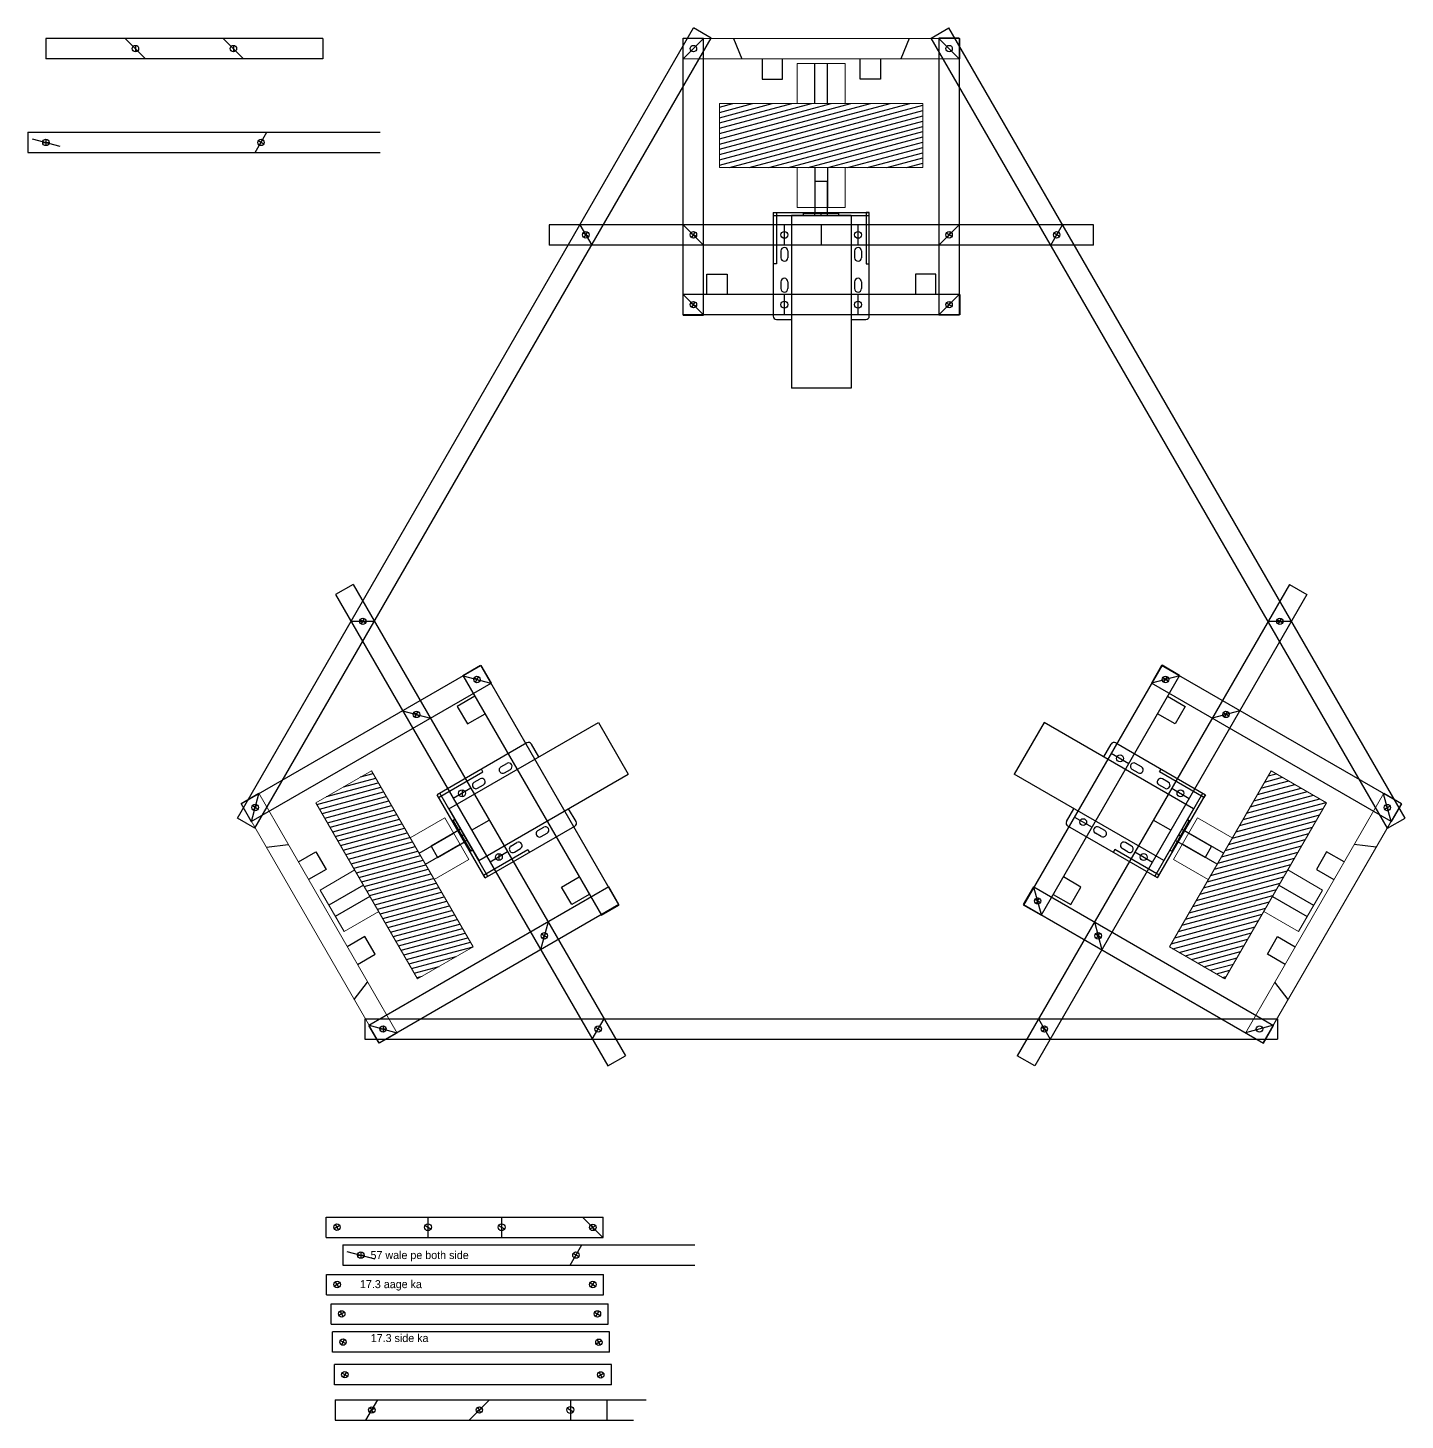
# Model space of a CAD drawing. Header units: millimetres. Extents: x -15418 to 43885, y -27590 to 23052.
# Drawn here: x 19138 to 19999, y 14408 to 15278 of the extents above; entities that cross this region are included whole.
import ezdxf

# ---------------------------------------------------------------- set-up
doc = ezdxf.new("R2010")
doc.units = ezdxf.units.MM
doc.header["$LTSCALE"] = 0.5
doc.layers.get('0').update_dxf_attribs({"lineweight": 5})
doc.layers.get('Defpoints').update_dxf_attribs({"color": 4})
for name, color, linetype in [('Layer1', 1, 'Continuous'), ('Layer2', 2, 'Continuous'), ('Layer3', 9, 'Continuous')]:
    doc.layers.add(name, color=color, linetype=linetype)
doc.layers.add('Layer5', color=51, linetype='Continuous', lineweight=5)
pattern_1 = [(195, (19262.143, 14912.3793), (0.82175, -3.066814), [])]

msp = doc.modelspace()

# ---------------------------------------------------------------- hatches: boundary and pattern name
at = {"layer": 'Defpoints'}
h = msp.add_hatch(dxfattribs=at)
h.set_pattern_fill('ANSI31', color=256, angle=510)
h.set_pattern_definition(pattern_1)
h.paths.add_polyline_path([(19697.3783, 15190.5862), (19697.3783, 15230.5862), (19570.3783, 15230.5862), (19570.3783, 15190.5862)])
h = msp.add_hatch(dxfattribs=at)
h.set_pattern_fill('ANSI31', color=256, angle=510)
h.set_pattern_definition(pattern_1)
h.paths.add_polyline_path([(19352.8861, 14813.8788), (19318.2451, 14793.8788), (19381.7451, 14683.8936), (19416.3861, 14703.8936)])
h = msp.add_hatch(dxfattribs=at)
h.set_pattern_fill('ANSI31', color=256, angle=510)
h.set_pattern_definition(pattern_1)
h.paths.add_polyline_path([(19851.3704, 14703.8936), (19886.0114, 14683.8936), (19949.5114, 14793.8788), (19914.8704, 14813.8788)])

# ---------------------------------------------------------------- linework, layer by layer
for p, q in [((19648.8783, 15255.5862), (19618.8783, 15255.5862)), ((19618.8783, 15230.5862), (19618.8783, 15255.5862)), ((19648.8783, 15230.5862), (19648.8783, 15255.5862)), ((19570.3783, 15230.5862), (19697.3783, 15230.5862)), ((19570.3783, 15190.5862), (19570.3783, 15230.5862)), ((19570.3783, 15230.5862), (19697.3783, 15230.5862)), ((19604.3783, 15230.5862), (19663.3783, 15230.5862)), ((19663.3783, 15230.5862), (19604.3783, 15230.5862)), ((19697.3783, 15230.5862), (19697.3783, 15190.5862)), ((19697.3783, 15190.5862), (19570.3783, 15190.5862)), ((19618.8783, 15190.5862), (19618.8783, 15165.5862)), ((19648.8783, 15190.5862), (19648.8783, 15165.5862)), ((19618.8783, 15165.5862), (19648.8783, 15165.5862)), ((19318.2451, 14793.8788), (19352.8861, 14813.8788)), ((19352.8861, 14813.8788), (19416.3861, 14703.8936)), ((19914.8704, 14813.8788), (19851.3704, 14703.8936)), ((19949.5114, 14793.8788), (19914.8704, 14813.8788)), ((19381.7451, 14683.8936), (19318.2451, 14793.8788)), ((19381.7451, 14683.8936), (19318.2451, 14793.8788)), ((19886.0114, 14683.8936), (19949.5114, 14793.8788)), ((19886.0114, 14683.8936), (19949.5114, 14793.8788)), ((19377.1361, 14771.8766), (19398.7868, 14784.3766)), ((19413.7868, 14758.3958), (19398.7868, 14784.3766)), ((19853.9697, 14758.3958), (19868.9697, 14784.3766)), ((19890.6204, 14771.8766), (19868.9697, 14784.3766)), ((19364.7451, 14713.3384), (19335.2451, 14764.4339)), ((19335.2451, 14764.4339), (19364.7451, 14713.3384)), ((19392.1361, 14745.8958), (19413.7868, 14758.3958)), ((19875.6204, 14745.8958), (19853.9697, 14758.3958)), ((19903.0114, 14713.3384), (19932.5114, 14764.4339)), ((19932.5114, 14764.4339), (19903.0114, 14713.3384)), ((19342.4951, 14751.8766), (19320.8445, 14739.3766)), ((19925.2614, 14751.8766), (19946.912, 14739.3766)), ((19320.8445, 14739.3766), (19335.8445, 14713.3958)), ((19946.912, 14739.3766), (19931.912, 14713.3958)), ((19357.4951, 14725.8958), (19335.8445, 14713.3958)), ((19910.2614, 14725.8958), (19931.912, 14713.3958)), ((19416.3861, 14703.8936), (19381.7451, 14683.8936)), ((19851.3704, 14703.8936), (19886.0114, 14683.8936))]:
    msp.add_line(p, q)
for p, q in [((19269.1779, 14784.2609), (19554.1759, 15277.892)), ((19280.1764, 14777.9109), (19565.1745, 15271.542)), ((19987.5801, 14777.9109), (19702.582, 15271.542)), ((19998.5786, 14784.2609), (19713.5806, 15277.892)), ((19603.8783, 15162.5862), (19603.8783, 15097.8762)), ((19603.8783, 15162.5862), (19663.8783, 15162.5862)), ((19603.8783, 15162.5862), (19605.8783, 15162.5862)), ((19603.8783, 15160.5862), (19663.8783, 15160.5862)), ((19605.8783, 15162.5862), (19605.8783, 15130.5862)), ((19622.8783, 15160.5862), (19622.8783, 15162.5862)), ((19644.8783, 15160.5862), (19644.8783, 15162.5862)), ((19663.8783, 15162.5862), (19661.8783, 15162.5862)), ((19661.8783, 15162.5862), (19661.8783, 15130.5862)), ((19663.8783, 15097.8762), (19663.8783, 15162.5862)), ((19608.7283, 15138.5862), (19608.7283, 15134.2862)), ((19613.0283, 15138.5862), (19613.0283, 15134.2862)), ((19654.7283, 15138.5862), (19654.7283, 15134.2862)), ((19659.0283, 15138.5862), (19659.0283, 15134.2862)), ((19605.8783, 15130.5862), (19603.8783, 15130.5862)), ((19661.8783, 15130.5862), (19663.8783, 15130.5862)), ((19608.7283, 15119.2862), (19608.7283, 15114.9862)), ((19613.0283, 15119.2862), (19613.0283, 15114.9862)), ((19654.7283, 15119.2862), (19654.7283, 15114.9862)), ((19659.0283, 15119.2862), (19659.0283, 15114.9862)), ((19606.0283, 15095.7262), (19615.2283, 15095.7262)), ((19652.5283, 15095.7262), (19661.7283, 15095.7262)), ((19449.9254, 14831.222), (19393.8849, 14798.867)), ((19457.4623, 14822.4676), (19452.8623, 14830.435)), ((19810.2942, 14822.4676), (19814.8942, 14830.435)), ((19817.8311, 14831.222), (19873.8717, 14798.867)), ((19394.8849, 14797.1349), (19422.5977, 14813.1349)), ((19422.5977, 14813.1349), (19421.5977, 14814.867)), ((19433.8088, 14816.3167), (19437.5327, 14818.4667)), ((19435.9588, 14812.5928), (19439.6827, 14814.7428)), ((19831.7978, 14812.5928), (19828.0738, 14814.7428)), ((19833.9478, 14816.3167), (19830.2238, 14818.4667)), ((19845.1588, 14813.1349), (19846.1588, 14814.867)), ((19872.8717, 14797.1349), (19845.1588, 14813.1349)), ((19417.0945, 14806.6667), (19420.8184, 14808.8167)), ((19419.2445, 14802.9428), (19422.9684, 14805.0928)), ((19848.512, 14802.9428), (19844.7881, 14805.0928)), ((19850.662, 14806.6667), (19846.9381, 14808.8167)), ((19423.8849, 14746.9054), (19393.8849, 14798.867)), ((19393.8849, 14798.867), (19394.8849, 14797.1349)), ((19425.6169, 14747.9054), (19395.6169, 14799.867)), ((19842.1396, 14747.9054), (19872.1396, 14799.867)), ((19843.8717, 14746.9054), (19873.8717, 14798.867)), ((19873.8717, 14798.867), (19872.8717, 14797.1349)), ((19480.7123, 14782.1974), (19476.1123, 14790.1648)), ((19787.0442, 14782.1974), (19791.6442, 14790.1648)), ((19405.1169, 14783.4125), (19403.3849, 14782.4125)), ((19423.8849, 14746.9054), (19479.9254, 14779.2604)), ((19456.8088, 14776.4796), (19460.5327, 14778.6296)), ((19843.8717, 14746.9054), (19787.8311, 14779.2604)), ((19810.9478, 14776.4796), (19807.2238, 14778.6296)), ((19862.6396, 14783.4125), (19864.3717, 14782.4125)), ((19440.0945, 14766.8296), (19443.8184, 14768.9796)), ((19458.9588, 14772.7557), (19462.6827, 14774.9057)), ((19808.7978, 14772.7557), (19805.0738, 14774.9057)), ((19827.662, 14766.8296), (19823.9381, 14768.9796)), ((19416.1169, 14764.3599), (19414.3849, 14763.3599)), ((19422.8849, 14748.6375), (19450.5977, 14764.6375)), ((19442.2445, 14763.1057), (19445.9684, 14765.2557)), ((19450.5977, 14764.6375), (19451.5977, 14762.9054)), ((19817.1588, 14764.6375), (19816.1588, 14762.9054)), ((19844.8717, 14748.6375), (19817.1588, 14764.6375)), ((19825.512, 14763.1057), (19821.7881, 14765.2557)), ((19851.6396, 14764.3599), (19853.3717, 14763.3599)), ((19423.8849, 14746.9054), (19422.8849, 14748.6375)), ((19843.8717, 14746.9054), (19844.8717, 14748.6375)), ((19348.8822, 14658.9091), (19918.8783, 14658.9091)), ((19348.8822, 14646.2091), (19918.8783, 14646.2091))]:
    msp.add_line(p, q, dxfattribs=at)
for centre in [(19610.8783, 15148.5862), (19656.8783, 15148.5862), (19610.8783, 15104.9862), (19656.8783, 15104.9862), (19820.4886, 14821.6048), (19409.5092, 14799.8048), (19858.2473, 14799.8048), (19797.4886, 14781.7676), (19432.5092, 14759.9676), (19835.2473, 14759.9676)]:
    msp.add_circle(centre, 2.15, dxfattribs=at)
for centre, start, end in [((19610.8783, 15138.5862), 360, 180), ((19656.8783, 15138.5862), 360, 180), ((19610.8783, 15134.2862), 180, 360), ((19656.8783, 15134.2862), 180, 360), ((19610.8783, 15119.2862), 360, 180), ((19610.8783, 15114.9862), 180, 360), ((19656.8783, 15119.2862), 360, 180), ((19656.8783, 15114.9862), 180, 360), ((19606.0283, 15097.8762), 180, 270), ((19661.7283, 15097.8762), 270, 360), ((19451.0004, 14829.36), 30, 120), ((19816.7561, 14829.36), 60, 150), ((19434.8838, 14814.4548), 120, 300), ((19438.6077, 14816.6048), 300, 120), ((19829.1488, 14816.6048), 60, 240), ((19832.8728, 14814.4548), 240, 60), ((19418.1695, 14804.8048), 120, 300), ((19421.8934, 14806.9548), 300, 120), ((19845.8631, 14806.9548), 60, 240), ((19849.587, 14804.8048), 240, 60), ((19457.8838, 14774.6176), 120, 300), ((19461.6077, 14776.7676), 300, 120), ((19478.8504, 14781.1224), 300, 30), ((19788.9061, 14781.1224), 150, 240), ((19806.1488, 14776.7676), 60, 240), ((19809.8728, 14774.6176), 240, 60), ((19441.1695, 14764.9676), 120, 300), ((19444.8934, 14767.1176), 300, 120), ((19822.8631, 14767.1176), 60, 240), ((19826.587, 14764.9676), 240, 60)]:
    msp.add_arc(centre, 2.15, start, end, dxfattribs=at)
at = {"layer": 'Layer1', "transparency": 33554661}
for p, q in [((19322.6112, 15271.2862), (19149.6112, 15271.2862)), ((19149.6112, 15271.2862), (19149.6112, 15258.5862)), ((19199.169, 15271.2862), (19211.869, 15258.5862)), ((19260.3533, 15271.2862), (19273.0533, 15258.5862)), ((19322.6112, 15271.2862), (19322.6112, 15258.5862)), ((19205.519, 15266.9362), (19205.519, 15262.9362)), ((19266.7033, 15266.9362), (19266.7033, 15262.9362)), ((19322.6112, 15258.5862), (19149.6112, 15258.5862)), ((19138.3212, 15212.6682), (19358.3173, 15212.6682)), ((19138.3212, 15212.6682), (19138.3212, 15199.9682)), ((19138.3212, 15212.6682), (19138.3212, 15199.9682)), ((19280.2944, 15199.9682), (19287.6268, 15212.6682)), ((19140.9369, 15208.6424), (19158.2854, 15203.9939)), ((19147.6112, 15206.3182), (19151.6112, 15206.3182)), ((19147.6112, 15206.3182), (19151.6112, 15206.3182)), ((19149.6112, 15208.3182), (19149.6112, 15204.3182)), ((19149.6112, 15208.3182), (19149.6112, 15204.3182)), ((19285.6926, 15205.3182), (19282.2285, 15207.3182)), ((19282.9606, 15204.5861), (19284.9606, 15208.0502)), ((19138.3212, 15199.9682), (19358.3173, 15199.9682)), ((19335.0155, 14517.6733), (19335.0155, 14504.9733)), ((19476.9887, 14504.9733), (19484.321, 14517.6733)), ((19337.6312, 14513.6476), (19354.9797, 14508.9991)), ((19344.3055, 14511.3233), (19348.3055, 14511.3233)), ((19346.3055, 14513.3233), (19346.3055, 14509.3233)), ((19482.3869, 14510.3233), (19478.9228, 14512.3233)), ((19479.6549, 14509.5913), (19481.6549, 14513.0554))]:
    msp.add_line(p, q, dxfattribs=at)
at = {"layer": 'Layer1'}
for p, q in [((19547.6783, 15098.4612), (19547.6783, 15271.4612)), ((19547.6783, 15271.4612), (19560.3783, 15271.4612)), ((19560.3783, 15271.2862), (19547.6783, 15258.5862)), ((19560.3783, 15271.2862), (19547.6783, 15258.5862)), ((19565.1745, 15271.542), (19554.1759, 15277.892)), ((19560.3783, 15098.4612), (19560.3783, 15271.4612)), ((19578.9756, 15271.2862), (19584.2361, 15258.5862)), ((19688.7809, 15271.2862), (19683.5204, 15258.5862)), ((19702.582, 15271.542), (19713.5806, 15277.892)), ((19707.3783, 15271.4612), (19707.3783, 15098.4612)), ((19720.0783, 15271.4612), (19707.3783, 15271.4612)), ((19707.3783, 15271.2862), (19720.0783, 15258.5862)), ((19707.3783, 15271.2862), (19720.0783, 15258.5862)), ((19707.3783, 15271.2862), (19720.0783, 15258.5862)), ((19720.0783, 15271.4612), (19720.0783, 15098.4612)), ((19596.9361, 15258.5862), (19596.9361, 15245.8862)), ((19609.6361, 15245.8862), (19609.6361, 15258.5862)), ((19658.1204, 15245.8862), (19658.1204, 15258.5862)), ((19670.8204, 15258.5862), (19670.8204, 15245.8862)), ((19596.9361, 15245.8862), (19609.6361, 15245.8862)), ((19670.8204, 15245.8862), (19658.1204, 15245.8862)), ((19637.8783, 15181.8862), (19629.8783, 15181.8862)), ((19629.8783, 15181.8862), (19629.8783, 15161.8862)), ((19637.8783, 15161.8862), (19637.8783, 15181.8862)), ((19652.5283, 15160.5862), (19615.2283, 15160.5862)), ((19615.2283, 15160.5862), (19615.2283, 15052.7862)), ((19622.8783, 15160.5862), (19622.8783, 15161.8862)), ((19644.8783, 15161.8862), (19622.8783, 15161.8862)), ((19629.8783, 15160.5862), (19629.8783, 15161.8862)), ((19633.8783, 15160.5862), (19633.8783, 15161.8862)), ((19637.8783, 15160.5862), (19637.8783, 15161.8862)), ((19644.8783, 15160.5862), (19644.8783, 15161.8862)), ((19652.5283, 15160.5862), (19652.5283, 15052.7862)), ((19803.8783, 15154.9362), (19463.8783, 15154.9362)), ((19463.8783, 15154.9362), (19463.8783, 15142.2362)), ((19483.1874, 15154.9362), (19490.5197, 15142.2362)), ((19488.5856, 15147.5862), (19485.1215, 15149.5862)), ((19485.8535, 15146.8541), (19487.8535, 15150.3182)), ((19560.3783, 15142.2362), (19547.6783, 15154.9362)), ((19555.7603, 15147.5862), (19552.2962, 15149.5862)), ((19553.0283, 15146.8541), (19555.0283, 15150.3182)), ((19610.8783, 15142.2362), (19610.8783, 15154.9362)), ((19633.8783, 15154.9362), (19633.8783, 15142.2362)), ((19656.8783, 15142.2362), (19656.8783, 15154.9362)), ((19720.0783, 15154.9362), (19707.3783, 15142.2362)), ((19715.4603, 15147.5862), (19711.9962, 15149.5862)), ((19712.7283, 15146.8541), (19714.7283, 15150.3182)), ((19777.2368, 15142.2362), (19784.5691, 15154.9362)), ((19782.635, 15147.5862), (19779.1709, 15149.5862)), ((19779.903, 15146.8541), (19781.903, 15150.3182)), ((19803.8783, 15142.2362), (19803.8783, 15154.9362)), ((19803.8783, 15142.2362), (19463.8783, 15142.2362)), ((19720.3783, 15111.3362), (19547.3783, 15111.3362)), ((19547.3783, 15111.3362), (19547.3783, 15098.6362)), ((19547.6783, 15111.3362), (19560.3783, 15098.6362)), ((19555.7603, 15103.9862), (19552.2962, 15105.9862)), ((19553.0283, 15103.2541), (19555.0283, 15106.7182)), ((19610.8783, 15098.6362), (19610.8783, 15111.3362)), ((19656.8783, 15098.6362), (19656.8783, 15111.3362)), ((19720.0783, 15111.3362), (19707.3783, 15098.6362)), ((19715.4603, 15103.9862), (19711.9962, 15105.9862)), ((19712.7283, 15103.2541), (19714.7283, 15106.7182)), ((19720.3783, 15111.3362), (19720.3783, 15098.6362)), ((19720.3783, 15098.6362), (19547.3783, 15098.6362)), ((19547.6783, 15098.4612), (19560.3783, 15098.4612)), ((19720.0783, 15098.4612), (19707.3783, 15098.4612)), ((19652.5283, 15052.7862), (19615.2283, 15052.7862)), ((19341.5085, 14930.2855), (19330.5099, 14923.9355)), ((19330.5099, 14923.9355), (19500.5099, 14629.4869)), ((19341.5085, 14930.2855), (19511.5085, 14635.8369)), ((19926.248, 14930.2855), (19756.248, 14635.8369)), ((19937.2466, 14923.9355), (19767.2466, 14629.4869)), ((19926.248, 14930.2855), (19937.2466, 14923.9355)), ((19340.1645, 14907.2133), (19354.8292, 14907.2133)), ((19349.2289, 14906.2133), (19345.7648, 14908.2133)), ((19346.4969, 14905.4813), (19348.4969, 14908.9454)), ((19912.9273, 14907.2133), (19927.592, 14907.2133)), ((19921.9917, 14906.2133), (19918.5276, 14908.2133)), ((19919.2596, 14905.4813), (19921.2596, 14908.9454)), ((19271.4963, 14793.1001), (19421.3187, 14879.6001)), ((19410.0187, 14873.4224), (19421.0172, 14879.7724)), ((19410.0187, 14873.4224), (19496.5187, 14723.6)), ((19410.1687, 14873.1626), (19427.5172, 14868.5141)), ((19420.575, 14869.8383), (19417.1109, 14871.8383)), ((19417.8429, 14869.1063), (19419.8429, 14872.5704)), ((19421.0172, 14879.7724), (19507.5172, 14729.95)), ((19421.3187, 14879.6001), (19427.6687, 14868.6016)), ((19846.7393, 14879.7724), (19760.2393, 14729.95)), ((19857.7379, 14873.4224), (19771.2379, 14723.6)), ((19846.4378, 14879.6001), (19840.0878, 14868.6016)), ((19857.5879, 14873.1626), (19840.2393, 14868.5141)), ((19996.2602, 14793.1001), (19846.4378, 14879.6001)), ((19857.7379, 14873.4224), (19846.7393, 14879.7724)), ((19850.6456, 14869.8383), (19847.1815, 14871.8383)), ((19847.9136, 14869.1063), (19849.9136, 14872.5704)), ((19277.8463, 14782.1016), (19427.6687, 14868.6016)), ((19989.9102, 14782.1016), (19840.0878, 14868.6016)), ((19372.4099, 14851.3626), (19389.7585, 14846.7141)), ((19382.8163, 14848.0383), (19379.3522, 14850.0383)), ((19380.0842, 14847.3063), (19382.0842, 14850.7704)), ((19895.3466, 14851.3626), (19877.998, 14846.7141)), ((19888.4043, 14848.0383), (19884.9402, 14850.0383)), ((19885.6723, 14847.3063), (19887.6723, 14850.7704)), ((19401.2919, 14790.0376), (19494.6494, 14843.9376)), ((19494.6494, 14843.9376), (19513.2994, 14811.6348)), ((19773.1071, 14843.9376), (19754.4571, 14811.6348)), ((19866.4646, 14790.0376), (19773.1071, 14843.9376)), ((19814.9893, 14824.7798), (19825.9879, 14818.4298)), ((19419.9419, 14757.7348), (19513.2994, 14811.6348)), ((19847.8146, 14757.7348), (19754.4571, 14811.6348)), ((19415.0085, 14802.9798), (19404.0099, 14796.6298)), ((19409.5092, 14801.9548), (19409.5092, 14797.6548)), ((19852.748, 14802.9798), (19863.7466, 14796.6298)), ((19271.4963, 14793.1001), (19277.8463, 14782.1016)), ((19277.9979, 14782.1891), (19282.6464, 14799.5376)), ((19277.9979, 14782.1891), (19282.6464, 14799.5376)), ((19989.7586, 14782.1891), (19985.1101, 14799.5376)), ((19989.7586, 14782.1891), (19985.1101, 14799.5376)), ((19989.7586, 14782.1891), (19985.1101, 14799.5376)), ((19996.2602, 14793.1001), (19989.9102, 14782.1016)), ((19280.1764, 14777.9109), (19269.1779, 14784.2609)), ((19282.0542, 14789.8633), (19278.5901, 14791.8633)), ((19279.3222, 14789.1313), (19281.3222, 14792.5954)), ((19401.2919, 14790.0376), (19419.9419, 14757.7348)), ((19791.9893, 14784.9426), (19802.9879, 14778.5926)), ((19866.4646, 14790.0376), (19847.8146, 14757.7348)), ((19985.7023, 14789.8633), (19989.1664, 14791.8633)), ((19988.4344, 14789.1313), (19986.4344, 14792.5954)), ((19987.5801, 14777.9109), (19998.5786, 14784.2609)), ((19407.4911, 14776.7003), (19390.1706, 14766.7003)), ((19405.1169, 14783.4125), (19403.9911, 14782.7625)), ((19403.9911, 14782.7625), (19414.9911, 14763.7099)), ((19408.6169, 14777.3503), (19407.4911, 14776.7003)), ((19415.5099, 14776.7112), (19426.5085, 14783.0612)), ((19852.2466, 14776.7112), (19841.248, 14783.0612)), ((19863.7654, 14782.7625), (19852.7654, 14763.7099)), ((19859.1396, 14777.3503), (19860.2654, 14776.7003)), ((19860.2654, 14776.7003), (19877.5859, 14766.7003)), ((19862.6396, 14783.4125), (19863.7654, 14782.7625)), ((19287.2966, 14766.0833), (19300.9253, 14767.8775)), ((19394.1706, 14759.7721), (19411.4911, 14769.7721)), ((19410.6169, 14773.8862), (19409.4911, 14773.2362)), ((19412.6169, 14770.4221), (19411.4911, 14769.7721)), ((19855.1396, 14770.4221), (19856.2654, 14769.7721)), ((19873.5859, 14759.7721), (19856.2654, 14769.7721)), ((19857.1396, 14773.8862), (19858.2654, 14773.2362)), ((19980.4599, 14766.0833), (19966.8312, 14767.8775)), ((19307.2753, 14756.879), (19318.2739, 14763.229)), ((19318.2739, 14763.229), (19324.6239, 14752.2305)), ((19390.1706, 14766.7003), (19394.1706, 14759.7721)), ((19416.1169, 14764.3599), (19414.9911, 14763.7099)), ((19438.0085, 14763.1426), (19427.0099, 14756.7926)), ((19432.5092, 14762.1176), (19432.5092, 14757.8176)), ((19829.748, 14763.1426), (19840.7466, 14756.7926)), ((19851.6396, 14764.3599), (19852.7654, 14763.7099)), ((19877.5859, 14766.7003), (19873.5859, 14759.7721)), ((19949.4826, 14763.229), (19943.1326, 14752.2305)), ((19960.4812, 14756.879), (19949.4826, 14763.229)), ((19324.6239, 14752.2305), (19313.6253, 14745.8805)), ((19943.1326, 14752.2305), (19954.1312, 14745.8805)), ((19501.1687, 14741.2958), (19351.3463, 14654.7958)), ((19507.5187, 14730.2973), (19501.1687, 14741.2958)), ((19760.2378, 14730.2973), (19766.5878, 14741.2958)), ((19766.5878, 14741.2958), (19916.4102, 14654.7958)), ((19771.3879, 14723.8598), (19766.7393, 14741.2083)), ((19770.7956, 14731.5341), (19767.3315, 14733.5341)), ((19768.0636, 14730.802), (19770.0636, 14734.2661)), ((19507.5187, 14730.2973), (19357.6963, 14643.7973)), ((19496.5187, 14723.6), (19507.5172, 14729.95)), ((19760.2378, 14730.2973), (19910.0602, 14643.7973)), ((19771.2379, 14723.6), (19760.2393, 14729.95)), ((19463.2585, 14719.4083), (19458.6099, 14702.0598)), ((19804.498, 14719.4083), (19809.1466, 14702.0598)), ((19348.866, 14710.2419), (19337.8675, 14703.8919)), ((19355.216, 14699.2434), (19348.866, 14710.2419)), ((19462.6663, 14709.7341), (19459.2022, 14711.7341)), ((19459.9342, 14709.002), (19461.9342, 14712.4661)), ((19808.5543, 14709.7341), (19805.0902, 14711.7341)), ((19805.8223, 14709.002), (19807.8223, 14712.4661)), ((19912.5405, 14699.2434), (19918.8905, 14710.2419)), ((19918.8905, 14710.2419), (19929.889, 14703.8919)), ((19344.2175, 14692.8934), (19355.216, 14699.2434)), ((19923.539, 14692.8934), (19912.5405, 14699.2434)), ((19342.1992, 14670.9891), (19350.5675, 14681.8948)), ((19925.5573, 14670.9891), (19917.189, 14681.8948)), ((19348.8822, 14658.9091), (19348.8822, 14646.2091)), ((19357.6963, 14643.7973), (19351.3463, 14654.7958)), ((19351.4979, 14654.8833), (19368.8464, 14650.2348)), ((19360.1722, 14654.5591), (19360.1722, 14650.5591)), ((19490.8554, 14646.2091), (19498.1877, 14658.9091)), ((19493.5216, 14650.827), (19495.5216, 14654.2911)), ((19769.5688, 14658.9091), (19776.9011, 14646.2091)), ((19772.2349, 14650.827), (19774.2349, 14654.2911)), ((19916.2586, 14654.8833), (19898.9101, 14650.2348)), ((19910.0602, 14643.7973), (19916.4102, 14654.7958)), ((19918.8783, 14658.9091), (19918.8783, 14646.2091)), ((19358.1722, 14652.5591), (19362.1722, 14652.5591)), ((19496.2536, 14651.5591), (19492.7895, 14653.5591)), ((19774.967, 14651.5591), (19771.5029, 14653.5591)), ((19500.5099, 14629.4869), (19511.5085, 14635.8369)), ((19767.2466, 14629.4869), (19756.248, 14635.8369)), ((19324.7437, 14535.1188), (19497.7437, 14535.1188)), ((19324.7437, 14522.4188), (19324.7437, 14535.1188)), ((19388.2437, 14535.1188), (19388.2437, 14522.4188)), ((19434.2437, 14535.1188), (19434.2437, 14522.4188)), ((19497.4437, 14522.4188), (19484.7437, 14535.1188)), ((19497.7437, 14522.4188), (19497.7437, 14535.1188)), ((19333.1258, 14529.7688), (19329.6617, 14527.7688)), ((19332.3937, 14527.0368), (19330.3937, 14530.5009)), ((19386.3818, 14529.8438), (19390.1057, 14527.6938)), ((19432.3818, 14529.8438), (19436.1057, 14527.6938)), ((19492.9508, 14529.6438), (19489.4867, 14527.6438)), ((19492.9508, 14529.6438), (19489.4867, 14527.6438)), ((19492.2187, 14526.9118), (19490.2187, 14530.3759)), ((19492.2187, 14526.9118), (19490.2187, 14530.3759)), ((19324.7437, 14522.4188), (19497.7437, 14522.4188)), ((19335.0155, 14517.6733), (19555.0116, 14517.6733)), ((19335.0155, 14517.6733), (19335.0155, 14504.9733)), ((19344.3055, 14511.3233), (19348.3055, 14511.3233)), ((19346.3055, 14513.3233), (19346.3055, 14509.3233)), ((19324.8725, 14499.3165), (19497.8725, 14499.3165)), ((19324.8725, 14486.6165), (19324.8725, 14499.3165)), ((19335.0155, 14504.9733), (19555.0116, 14504.9733)), ((19497.8725, 14486.6165), (19497.8725, 14499.3165)), ((19333.2546, 14493.9665), (19329.7905, 14491.9665)), ((19332.5225, 14491.2345), (19330.5225, 14494.6986)), ((19489.4905, 14493.9665), (19492.9546, 14491.9665)), ((19490.2225, 14491.2345), (19492.2225, 14494.6986)), ((19324.8725, 14486.6165), (19497.8725, 14486.6165)), ((19327.7158, 14480.9597), (19500.7158, 14480.9597)), ((19327.7158, 14468.2597), (19327.7158, 14480.9597)), ((19500.7158, 14468.2597), (19500.7158, 14480.9597)), ((19336.0978, 14475.6097), (19332.6337, 14473.6097)), ((19335.3658, 14472.8777), (19333.3658, 14476.3418)), ((19492.3337, 14475.6097), (19495.7978, 14473.6097)), ((19493.0658, 14472.8777), (19495.0658, 14476.3418)), ((19327.7158, 14468.2597), (19500.7158, 14468.2597)), ((19501.6427, 14463.3672), (19328.6427, 14463.3672)), ((19328.6427, 14450.6672), (19328.6427, 14463.3672)), ((19501.6427, 14450.6672), (19501.6427, 14463.3672)), ((19333.4356, 14458.0172), (19336.8997, 14456.0172)), ((19336.1677, 14458.7493), (19334.1677, 14455.2852)), ((19493.2606, 14455.8922), (19496.7247, 14457.8922)), ((19495.9927, 14455.1602), (19493.9927, 14458.6243)), ((19501.6427, 14450.6672), (19328.6427, 14450.6672)), ((19502.7835, 14442.9956), (19329.7835, 14442.9956)), ((19329.7835, 14430.2956), (19329.7835, 14442.9956)), ((19334.5764, 14437.6456), (19338.0405, 14435.6456)), ((19337.3085, 14438.3776), (19335.3085, 14434.9135)), ((19494.4014, 14435.5206), (19497.8655, 14437.5206)), ((19497.1335, 14434.7885), (19495.1335, 14438.2526)), ((19502.7835, 14430.2956), (19502.7835, 14442.9956)), ((19502.7835, 14430.2956), (19329.7835, 14430.2956)), ((19330.1791, 14420.9367), (19500.1791, 14420.9367)), ((19330.1791, 14420.9367), (19330.1791, 14408.2367)), ((19330.1791, 14420.9367), (19524.4302, 14420.9367)), ((19330.1791, 14420.9367), (19330.1791, 14408.2367)), ((19349.4882, 14408.2367), (19356.8206, 14420.9367)), ((19413.9791, 14408.2367), (19426.6791, 14420.9367)), ((19413.9791, 14408.2367), (19426.6791, 14420.9367)), ((19477.1791, 14420.9367), (19477.1791, 14408.2367)), ((19500.1791, 14408.2367), (19500.1791, 14420.9367)), ((19500.1791, 14408.2367), (19500.1791, 14420.9367)), ((19354.8865, 14415.5867), (19351.4224, 14413.5867)), ((19354.8865, 14415.5867), (19351.4224, 14413.5867)), ((19354.1544, 14412.8547), (19352.1544, 14416.3188)), ((19354.1544, 14412.8547), (19352.1544, 14416.3188)), ((19422.0612, 14415.5867), (19418.5971, 14413.5867)), ((19422.0612, 14415.5867), (19418.5971, 14413.5867)), ((19421.3291, 14412.8547), (19419.3291, 14416.3188)), ((19421.3291, 14412.8547), (19419.3291, 14416.3188)), ((19475.3172, 14415.6617), (19479.0411, 14413.5117)), ((19330.1791, 14408.2367), (19500.1791, 14408.2367)), ((19330.1791, 14408.2367), (19516.6901, 14408.2367))]:
    msp.add_line(p, q, dxfattribs=at)
at = {"layer": 'Layer1', "transparency": 33554661}
for centre in [(19205.519, 15264.9362), (19266.7033, 15264.9362), (19149.6112, 15206.3182), (19149.6112, 15206.3182), (19283.9606, 15206.3182), (19346.3055, 14511.3233), (19480.6549, 14511.3233)]:
    msp.add_circle(centre, 2, dxfattribs=at)
at = {"layer": 'Layer1'}
for centre, radius in [((19554.0283, 15264.9362), 2), ((19713.7283, 15264.9362), 2), ((19486.8535, 15148.5862), 2), ((19554.0283, 15148.5862), 2), ((19713.7283, 15148.5862), 2), ((19780.903, 15148.5862), 2), ((19554.0283, 15104.9862), 2), ((19713.7283, 15104.9862), 2), ((19347.4969, 14907.2133), 2), ((19920.2596, 14907.2133), 2), ((19418.8429, 14870.8383), 2), ((19848.9136, 14870.8383), 2), ((19381.0842, 14849.0383), 2), ((19886.6723, 14849.0383), 2), ((19280.3222, 14790.8633), 2), ((19987.4344, 14790.8633), 2), ((19769.0636, 14732.5341), 2), ((19460.9342, 14710.7341), 2), ((19806.8223, 14710.7341), 2), ((19360.1722, 14652.5591), 2), ((19494.5216, 14652.5591), 2), ((19773.2349, 14652.5591), 2), ((19907.5844, 14652.5591), 2), ((19331.3937, 14528.7688), 2), ((19388.2437, 14528.7688), 2.15), ((19434.2437, 14528.7688), 2.15), ((19491.2187, 14528.6438), 2), ((19491.2187, 14528.6438), 2), ((19346.3055, 14511.3233), 2), ((19331.5225, 14492.9665), 2), ((19491.2225, 14492.9665), 2), ((19334.3658, 14474.6097), 2), ((19494.0658, 14474.6097), 2), ((19335.1677, 14457.0172), 2), ((19494.9927, 14456.8922), 2), ((19336.3085, 14436.6456), 2), ((19496.1335, 14436.5206), 2), ((19353.1544, 14414.5867), 2), ((19353.1544, 14414.5867), 2), ((19420.3291, 14414.5867), 2), ((19420.3291, 14414.5867), 2), ((19477.1791, 14414.5867), 2.15)]:
    msp.add_circle(centre, radius, dxfattribs=at)
at = {"layer": 'Layer2'}
for p, q in [((19629.8783, 15230.5862), (19629.8783, 15255.5862)), ((19637.8783, 15230.5862), (19637.8783, 15255.5862)), ((19629.8783, 15190.5862), (19629.8783, 15165.5862)), ((19637.8783, 15190.5862), (19637.8783, 15165.5862)), ((19382.6361, 14762.3503), (19404.2868, 14774.8503)), ((19386.6361, 14755.4221), (19408.2868, 14767.9221)), ((19881.1204, 14755.4221), (19859.4697, 14767.9221)), ((19885.1204, 14762.3503), (19863.4697, 14774.8503)), ((19347.9951, 14742.3503), (19326.3445, 14729.8503)), ((19919.7614, 14742.3503), (19941.412, 14729.8503)), ((19351.9951, 14735.4221), (19330.3445, 14722.9221)), ((19915.7614, 14735.4221), (19937.412, 14722.9221))]:
    msp.add_line(p, q, dxfattribs=at)
at = {"layer": 'Layer3'}
for p, q in [((19562.3783, 15111.3362), (19562.3783, 15124.0362)), ((19562.3783, 15124.0362), (19575.0783, 15124.0362)), ((19575.0783, 15124.0362), (19575.0783, 15111.3362)), ((19705.3783, 15124.0362), (19692.6783, 15124.0362)), ((19692.6783, 15124.0362), (19692.6783, 15111.3362)), ((19705.3783, 15111.3362), (19705.3783, 15124.0362)), ((19417.5187, 14860.432), (19406.5201, 14854.082)), ((19406.5201, 14854.082), (19412.8701, 14843.0835)), ((19850.2379, 14860.432), (19861.2364, 14854.082)), ((19861.2364, 14854.082), (19854.8864, 14843.0835)), ((19412.8701, 14843.0835), (19423.8687, 14849.4335)), ((19854.8864, 14843.0835), (19843.8879, 14849.4335)), ((19471.6701, 14741.2389), (19482.6687, 14747.5889)), ((19478.0201, 14730.2404), (19471.6701, 14741.2389)), ((19796.0864, 14741.2389), (19785.0879, 14747.5889)), ((19789.7364, 14730.2404), (19796.0864, 14741.2389)), ((19489.0187, 14736.5904), (19478.0201, 14730.2404)), ((19778.7379, 14736.5904), (19789.7364, 14730.2404))]:
    msp.add_line(p, q, dxfattribs=at)
at = {"layer": 'Layer5'}
for p, q in [((19720.3783, 15271.2862), (19547.3783, 15271.2862)), ((19547.3783, 15271.2862), (19547.3783, 15258.5862)), ((19720.3783, 15271.2862), (19720.3783, 15258.5862)), ((19720.3783, 15258.5862), (19547.3783, 15258.5862)), ((19692.6783, 15111.3362), (19575.0783, 15111.3362)), ((19423.8687, 14849.4335), (19482.6687, 14747.5889)), ((19843.8879, 14849.4335), (19785.0879, 14747.5889)), ((19271.4979, 14793.4474), (19282.4964, 14799.7974)), ((19271.4979, 14793.4474), (19357.9979, 14643.625)), ((19282.4964, 14799.7974), (19368.9964, 14649.975)), ((19985.2601, 14799.7974), (19898.7601, 14649.975)), ((19996.2586, 14793.4474), (19909.7586, 14643.625)), ((19996.2586, 14793.4474), (19985.2601, 14799.7974)), ((19357.9979, 14643.625), (19368.9964, 14649.975)), ((19909.7586, 14643.625), (19898.7601, 14649.975))]:
    msp.add_line(p, q, dxfattribs=at)

# ---------------------------------------------------------------- texts
at = {"layer": 'Layer1'}
for s, p in [('57 wale pe both side', (19352.3496, 14508.8593)), ('17.3 aage ka', (19345.772, 14490.6964)), ('17.3 side ka', (19352.5007, 14457.0172))]:
    msp.add_text(s, height=5, dxfattribs=at).set_placement(p)

doc.saveas('drawing.dxf')
